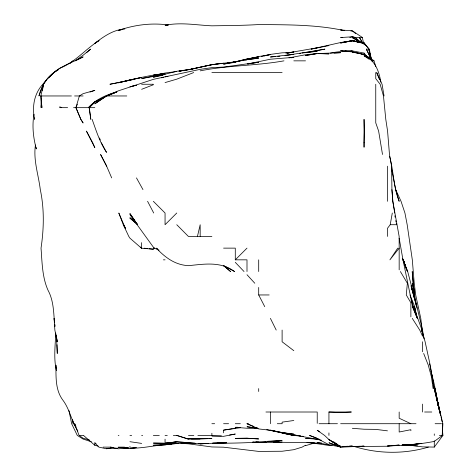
<?xml version="1.0" encoding="UTF-8"?>
<svg xmlns="http://www.w3.org/2000/svg" width="476" height="476" viewBox="0 0 476 476"><rect width="100%" height="100%" fill="white"/><g stroke="black" fill="none" stroke-linecap="round" stroke-linejoin="round"><path stroke-width="0.71" d="M41.18 105.47L41.126 107.665L41.031 95.962L41.912 107.665L40.829 95.962L43.56 84.252L42.412 90.452M442.353 431.762L442.24 435.415L442.882 423.711L436.319 396.169M442.442 428.834L442.597 423.711L442.531 435.415L434.285 441.413C418.862 444.435 403.148 445.542 387.464 445.923L389.654 445.762M34.683 117.905L34.635 119.369C31.862 107.124 34.076 93.677 42.834 84.252C47.624 78.118 53.193 72.584 59.708 68.288C75.113 62.398 85.531 48.998 99.21 40.454M35.456 144.978C33.159 160.162 38.508 174.734 40.293 189.603C44.387 208.893 43.935 228.706 41.031 248.133C42.12 262.24 42.15 277.097 48.005 290.211C53.473 300.267 53.627 311.667 54.478 322.752M34.016 114.246C31.928 125.771 33.278 137.665 36.295 148.911L36.134 147.548M387.464 236.423L387.464 228.313L390.219 224.72L392.295 213.016M197.439 236.423L200.176 224.72L200.176 236.423M77.338 104.22L75.934 107.665L80.813 119.369L83.116 122.986L80.872 119.369L75.934 107.665L79.367 95.962L83.116 93.659L94.825 90.375L90.006 92.029M397.734 248.133L389.903 259.837L399.168 248.133L399.138 236.423L392.807 201.306L391.927 189.603L391.593 166.189L389.475 154.486L387.577 131.073L385.792 119.369L383.466 95.962L380.157 84.252L375.754 78.647L375.754 72.548M406.48 444.828L422.575 446.881L434.285 447.089L442.936 435.415L442.466 430.298M46.761 79.795L43.459 84.252L38.955 95.962C41.585 84.823 48.29 74.91 58.548 69.544L53.907 72.548L48.005 78.124M50.462 76.095L49.48 77.112C58.018 66.658 71.578 62.975 83.116 56.894L75.172 60.845L83.116 55.228L90.595 49.135L86.858 52.437M51.938 74.577L53.907 72.548M89.309 107.665L94.825 102.126L106.529 95.962L118.232 90.886L153.349 79.349L200.176 69.359L211.88 67.651L223.583 67.068L258.7 62.261L247.728 63.992M176.763 213.016L165.059 224.72L165.059 213.016L153.349 201.306M223.583 248.133L235.287 248.133L235.287 259.837L246.996 248.133M69.74 63.653L72.953 60.845M340.637 423.711L416.012 423.711M106.451 95.962L94.825 103.828L106.529 95.962L116.858 91.886C106.338 94.825 95.789 99.341 88.399 107.665L94.825 101.745L99.282 99.496M98.58 40.972L94.825 43.334C103.589 36.575 113.425 29.643 124.819 28.982M305.521 445.227L302.099 447.125L293.817 449.689L282.113 451.242L258.7 451.409L223.583 447.196L211.88 446.958L188.466 443.828L181.154 443.376M106.529 96.003L94.825 102.126L89.125 107.665L90.821 119.369L89.405 108.397M106.63 95.962L113.455 93.242M114.823 92.701L116.87 91.886M141.646 89.315L153.349 84.758M193.714 72.548L176.763 79.165L165.059 82.58M108.593 95.081L114.793 92.766L106.529 95.962L126.777 95.962M428.358 447.125C404.695 454.14 378.712 453.985 355.102 446.738M305.521 445.679L314.475 443.001M161.614 77.826L163.679 77.225M237.833 61.553L240.38 60.845M241.04 60.666L258.7 56.549L270.404 54.591L264.21 55.93M136.386 85.168L129.942 86.811L136.35 85.275M349.783 37.431L352.347 36.789L355.126 37.431L361.26 42.644M245.604 60.149L246.996 59.803M261.455 56.477L270.404 54.401L282.113 52.818L293.817 52.455L292.353 52.592M128.562 80.539L109.92 84.252C128.341 80.878 146.364 75.386 165.059 73.53L156.277 74.958M328.934 45.613L311.137 49.135L340.637 42.525L352.347 40.728L364.051 43.197L369.34 49.135L371.304 59.464M288.997 57.87L305.521 54.758L316.498 53.657M129.942 80.236L133.381 79.51M247.687 63.968L270.404 59.214L293.817 57.334L290.89 57.834M200.176 70.864C227.808 65.254 256.225 65.861 283.964 60.845M162.988 75.238L153.349 77.195L176.763 71.275L192.857 68.996M317.23 47.808L286.933 53.068M306.211 52.646L307.591 52.378M308.966 52.116L310.34 51.848M311.72 51.581L324.912 49.135L302.082 53.032L317.23 51.301L305.521 52.372L285.041 55.513M332.379 444.81L328.934 445.459L309.18 442.496M120.987 30.012L118.232 30.529C134.321 24.817 151.618 22.622 168.564 25.026M231.157 62.594L238.149 61.392M341.328 42.656L352.347 40.609L364.051 42.661L368.424 48.546M231.633 62.529L246.996 59.643L258.7 58.102L247.728 59.696M287.23 53.128L293.817 51.967L285.773 53.05M157.009 75.024L158.472 74.768M341.369 42.656L352.347 40.728L364.051 43.435L352.347 40.746L340.637 43.013L352.347 40.746L359.921 42.537M229.515 435.04L235.287 434.035L223.583 436.337L211.88 435.903L221.388 435.891M238.149 61.458L235.287 61.945L246.996 59.078L258.7 56.846L246.996 58.935L235.287 61.815L211.88 64.665L189.156 69.663L211.88 64.665L223.583 63.231C208.458 64.361 194 69.359 178.958 71.168L192.857 69.062M165.059 76.832L167.98 76.333M316.498 53.705L305.521 55.508L317.23 53.461L328.934 53.871L319.426 53.639M330.398 53.11C345.094 49.956 362.034 50.849 374.011 60.845L375.754 66.503M223.583 432.851L223.583 430.131L232.365 428.686M233.829 428.448L235.287 428.204M154.813 75.196L153.349 75.428L165.059 73.03L176.763 71.519M227.242 63.112L228.706 62.886M230.902 62.546L235.287 61.862L223.583 64.135L232.365 62.784M167.98 444.388C155.235 445.197 142.77 448.469 129.942 448.231L135.791 447.684M169.444 444.173L171.64 443.846L165.059 444.84L153.349 445.227L165.059 444.84L178.226 443.37M223.583 430.131L240.41 427.704M285.773 55.49L287.962 55.174M289.426 54.96L293.817 54.329L270.404 56.995L275.527 56.567M110.92 448.16L106.529 448.785L98.877 447.125L94.825 442.858L94.825 445.286L98.151 446.119M183.349 70.716L184.807 70.513M293.817 420.504L282.113 422.135L282.113 423.711L277.3 423.711M160.668 74.202L153.349 75.19L160.668 74.321M179.69 71.144L181.154 70.948M183.349 70.662L184.807 70.472M176.763 441.823L165.059 443.352L153.349 443.096L165.059 443.192L176.763 441.901L188.466 442.626L176.763 441.823L165.059 443.192M109.456 448.196L106.529 448.553L117.501 448.148M286.498 55.496L287.962 55.317M227.242 63.04L228.706 62.874M230.902 62.612L233.097 62.356M178.226 443.388L165.059 444.037L188.466 443.174L195.053 443.311M136.523 447.642L129.942 448.297L118.232 447.494L121.16 447.601M287.23 53.068L289.426 52.866M277.722 56.382L279.918 56.198M342.101 51.664L352.347 50.884L364.051 53.08L367.347 56.959M128.478 448.023L118.232 448.797L110.444 447.125L103.066 447.125M391.849 445.595L399.168 445.042L387.464 446.244L352.347 446.524L360.392 446.238M270.404 441.306L267.482 441.329L282.113 440.461C258.968 442.418 235.81 443.483 212.611 443.15L219.192 442.906M282.113 441.912L270.404 442.656L255.773 441.948L258.7 442.091M208.22 443.394L200.176 443.894L188.466 442.817L195.053 443.156M226.511 442.918L217.734 442.906M317.962 53.538L340.637 52.699L334.057 53.068M342.833 51.652L348.688 51.313M350.883 51.188L352.347 51.105L340.637 50.45L342.833 50.7M207.488 443.412L200.176 443.81L226.511 442.668M340.637 447.202L364.051 446.113L361.855 446.19M342.833 446.506L347.956 446.244M349.42 446.173L352.347 446.024L340.637 446.887L317.23 442.734L321.615 443.067M252.845 442.049L258.7 442.513L266.019 442.162M350.883 31.011L352.347 30.946L355.649 33.54M235.287 428.424L235.287 427.323L237.482 427.222M278.454 441.978L273.331 442.216L305.521 442.579L321.615 443.263M266.019 442.121L258.7 442.4L266.019 442.371M220.656 442.853L223.583 442.751L220.656 442.722M407.212 444.822L402.095 444.989L410.871 444.774L421.849 443.382L409.408 444.751M273.331 442.02L279.918 441.966M191.394 438.979L207.488 438.634M208.952 438.604L211.88 438.545L200.176 438.896L188.466 438.575L200.176 438.789L188.466 439.229L176.763 435.415L173.341 435.415M342.75 37.527L340.637 37.556L352.347 36.789L354.977 37.431L362.331 37.431L363.581 43.233M371.274 59.542L366.359 49.135L368.733 49.135L371.518 59.464M293.817 60.845L305.521 60.845M371.482 60.845L374.011 60.845M211.88 72.548L282.113 72.548M141.646 84.252L153.349 84.252M40.829 95.962L71.412 95.962M74.601 95.962L83.116 95.962M62.933 107.665L67.634 107.665M73.572 107.665L94.825 107.665M390.219 224.72L396.758 224.72M211.88 236.423L188.389 236.423L176.763 224.72M154.742 248.133L153.349 248.133L153.349 249.192L141.646 248.222M163.399 259.837L165.059 259.837M235.287 259.837L246.996 259.837L246.996 271.54M258.7 287.45L258.7 294.953L269.16 294.953M265.935 412.008L317.23 412.008L317.23 423.354M328.934 412.008L351.347 412.008L340.637 412.65L328.934 412.008L328.934 423.711M424.61 412.008L431.791 412.008M211.88 423.711L214.664 423.711M223.583 423.711L228.599 423.711M235.287 423.711L240.32 423.711M321.36 440.199L270.404 430.274L258.7 428.935L246.996 423.711L248.496 423.711M319.075 423.711L337.46 423.711M435.112 423.711L441.484 423.711M79.801 435.415L83.116 435.415M118.232 435.415L118.935 435.415M129.942 435.415L131.673 435.415M141.646 435.415L142.657 435.415M153.349 435.415L159.293 435.415M165.059 435.415L167.284 435.415M188.466 435.415L193.839 435.415M197.867 435.415L211.88 435.415L211.88 433.249M439.372 435.415L442.936 435.415M118.232 447.125L124.545 447.125M417.458 445.845L402.095 445.149M257.968 428.465L246.996 428.245L235.287 427.323M198.712 443.394L200.176 443.424M310.644 438.473L305.521 438.295L317.23 439.217M123.355 447.678L128.478 447.862M409.408 444.59L410.871 444.655L409.408 444.554M167.861 25.436L165.059 25.305C180.63 22.045 196.261 25.127 211.88 25.823C227.486 25.555 243.111 25.525 258.7 24.55C287.492 24.817 316.463 24.49 344.773 30.696M352.347 428.299L364.051 429.227L375.754 429.376L387.464 430.845M252.845 442.037L258.7 442.513M300.404 436.093L293.466 435.415L266.75 429.644M301.867 436.23L303.331 436.373M144.18 248.204L147.709 248.585M149.119 248.74L153.349 249.192M345.029 50.944L347.224 51.194M319.426 439.253L317.23 438.997L319.426 439.372M256.505 427.966L246.996 426.776L257.968 428.329M300.534 435.951L293.817 434.891M306.984 442.412L317.23 443.721L313.095 442.966M110.444 447.125L113.276 447.488M282.113 432.619L293.817 434.148L282.113 432.613L270.404 430.108M129.942 441.704L141.646 443.406M344.083 30.666L340.637 29.97L352.347 30.809L362.331 37.431M282.113 433.089L293.686 435.415L270.404 430.239M364.051 54.46L352.347 52.039L364.051 54.466L372.869 60.845M291.752 434.404L293.127 434.731M286.933 433.35L293.817 435.1L287.623 433.469M89.315 439.901L83.116 438.235L79.076 435.415L74.684 423.711L75.94 426.312M176.763 435.415L188.466 439.045M91.38 441.752L83.116 439.086L77.285 435.415L71.644 423.711L68.978 410.627M316.588 437.979L309.519 435.415L317.23 438.563L328.934 444.691M340.637 445.732L340.637 447.125L328.934 442.775L340.637 446.91L333.617 441.877M246.996 423.711L253.881 426.49M255.945 427.323L257.326 427.882M159.067 250.168L154.414 248.133L153.349 247.151L137.136 224.72L129.942 213.575L134.881 220.614M410.871 423.711L399.168 418.231L399.168 412.008M157.55 248.793L156.295 248.133C165.243 257.516 174.96 264.936 188.466 265.673C204.359 264.067 220.721 261.211 234.537 271.54L223.583 265.572L230.545 271.54L223.583 265.537M319.801 431.75L317.23 430.28L324.549 435.415L328.934 439.544L340.322 447.125M94.825 442.858L96.045 443.572M352.347 38.05L352.347 37.431L359.737 42.072M352.347 37.431L359.737 42.221M340.637 447.125L328.934 439.521L340.637 446.887L333.617 441.906M369.192 59.298L364.051 55.817C375.106 59.815 379.152 71.584 380.848 82.187M335.955 443.406L337.71 444.608M293.817 350.693L282.113 341.774L282.113 330.07M129.942 218.317L137.534 224.261M137.576 224.255L129.942 217.74L137.504 224.72M141.39 248.133L129.942 238.161L128.788 236.423L123.284 224.72L118.816 213.016L124.962 227.32M83.478 435.415L94.825 445.286M354.977 37.431L360.85 42.804M140.581 247.026L141.646 248.055M364.051 53.08L364.051 54.276L365.015 55.287M235.287 262.347L244.039 271.54M246.996 274.717L254.791 283.244M364.051 54.276L365.044 55.371M364.051 43.518L365.497 45.202M134.833 220.769L129.942 214.563L136.457 223.024M73.697 423.711L74.934 425.467M142.967 189.603L136.463 177.899M412.264 318.361L419.749 330.07L422.575 336.199M400.387 271.54L407.367 283.244L406.278 294.953L410.871 302.778L410.871 316.855M153.712 213.016L147.578 201.306M77.85 431.107C71.495 421.498 69.984 409.657 62.987 400.304C55.299 390.225 56.013 377.188 55.942 365.187L56.454 368.84M101.37 142.782L106.529 152.362C99.752 142.3 96.211 130.668 92.13 119.369M402.452 258.575L407.688 271.54L416.922 306.657L422.515 330.07L424.045 338.93M258.7 294.953L264.739 306.657M402.452 258.539L407.474 271.54L403.279 259.837L405.915 268.101L403.362 259.837L405.165 266.03M366.359 49.135L371.524 59.542M270.404 318.361L276.205 330.07M106.66 166.189L100.585 154.486L106.529 165.928L111.687 177.899M409.991 294.953L414.709 306.657L416.839 316.986L414.09 306.657L416.411 315.606L415.346 310.786L416.012 314.231M412.394 306.657L417.351 318.361L412.65 306.657L402.982 259.837L399.168 238.232M391.462 168.26L395.675 189.603L401.042 201.306L404.933 213.016L407.182 224.72L412.311 259.837L414.227 283.244L415.697 294.953L420.772 318.361L422.194 330.07M379.42 79.432L376.7 72.548L382.061 84.252L384.049 95.962M423.664 353.478L428.293 365.187L431.417 376.891L433.1 388.594M99.514 137.963L100.311 140.027M411.865 300.737L412.615 302.712M411.097 300.005L422.016 330.07L423.158 336.086M411.538 288.266L413.757 294.953L416.417 305.967L411.068 285.683L414.608 299.083M395.651 189.603L399.168 201.306C393.426 186.931 393.682 171.295 389.642 156.55M436.195 395.479L439.878 412.008L437.331 400.304L438.818 407.878L437.747 403.743L438.818 407.878L435.022 388.594L437.123 400.304M429.53 363.807L429.882 365.187M431.571 374.136C435.475 386.524 436.688 399.459 439.907 412.008L435.832 392.73M431.536 374.136L434.285 388.85L439.741 412.008L433.404 385.155M368.733 49.135L371.232 59.464M437.623 403.053L438.789 407.878M437.26 400.304L440.764 415.447M442.067 421.647L441.056 416.827M432.47 380.336L434.285 388.594L432.446 380.336L432.702 381.71M431.036 371.381L432.208 376.891L430.209 365.187L425.116 341.774L421.825 330.07L422.575 333.646M430.024 365.871L430.31 367.252M430.601 368.626L433.166 381.27M440.032 412.698L440.264 414.072M413.745 294.953L414.602 299.083M436.73 398.924L437.01 400.304M56.424 370.691C53.467 358.291 55.377 345.564 55.674 332.998L56.739 341.774L57.287 353.478L56.977 344.701M435.326 389.975L435.582 391.349M394.872 215.765L395.128 217.145M395.758 220.59L396.008 221.965M396.258 223.339L396.514 224.72M416.97 308.121L412.347 283.244L414.733 294.953L413.097 283.244L412.222 271.54L414.197 292.758L413.097 283.244L413.269 286.171M394.723 213.016L392.825 201.306L391.927 189.603M382.508 154.486L378.628 131.073L375.754 122.838L375.754 84.252M56.204 335.187L57.245 341.774L54.853 330.07L54.097 318.361L54.502 322.02M72.525 419.32L73.191 423.711L72.792 420.784M54.663 324.215L54.936 326.411L54.746 324.215M56.775 338.847L56.87 341.774M434.285 433.928L434.285 435.415M434.285 440.865L434.285 447.089M422.575 341.774L422.575 351.788M422.575 404.112L422.575 412.008M410.871 430.738L410.871 429.691L399.168 432.018L399.168 423.771M399.168 248.133L399.168 269.844M387.464 166.189L387.464 201.306M364.051 42.661L364.051 44.839M328.934 432.916L328.934 435.415M270.404 412.008L270.404 423.711M258.7 259.837L258.7 271.54M258.7 388.594L258.7 391.486M165.059 439.158L165.059 442.454M141.646 242.653L141.646 248.133M129.942 446.333L129.942 447.125M364.057 142.782L364.051 147.227L364.051 119.369L364.402 131.073L364.057 142.782M129.942 79.891L118.232 82.824L141.646 77.469L129.942 79.891M153.349 76.071L141.646 78.552L165.059 74.381L153.349 76.071M300.701 53.3L299.327 53.562L300.701 53.312M171.735 72.316L170.295 72.548L171.735 72.322M182.617 442.912L181.154 443.073L182.617 442.9M246.996 438.182L235.287 438.366L246.996 438.283L258.7 438.932L246.996 438.182M62.118 107.665L59.708 107.665L59.708 106.844L62.118 107.665M362.26 42.322L359.392 37.431L362.26 42.34M92.707 142.782L86.418 131.073L94.825 147.631L92.707 142.782M125.581 228.623L123.492 224.72L125.551 228.623M422.575 333.224L421.825 330.07L422.575 333.224M440.681 415.447L440.062 412.698L440.675 415.447M415.036 309.412L414.423 306.657L415.001 309.412"/></g></svg>
